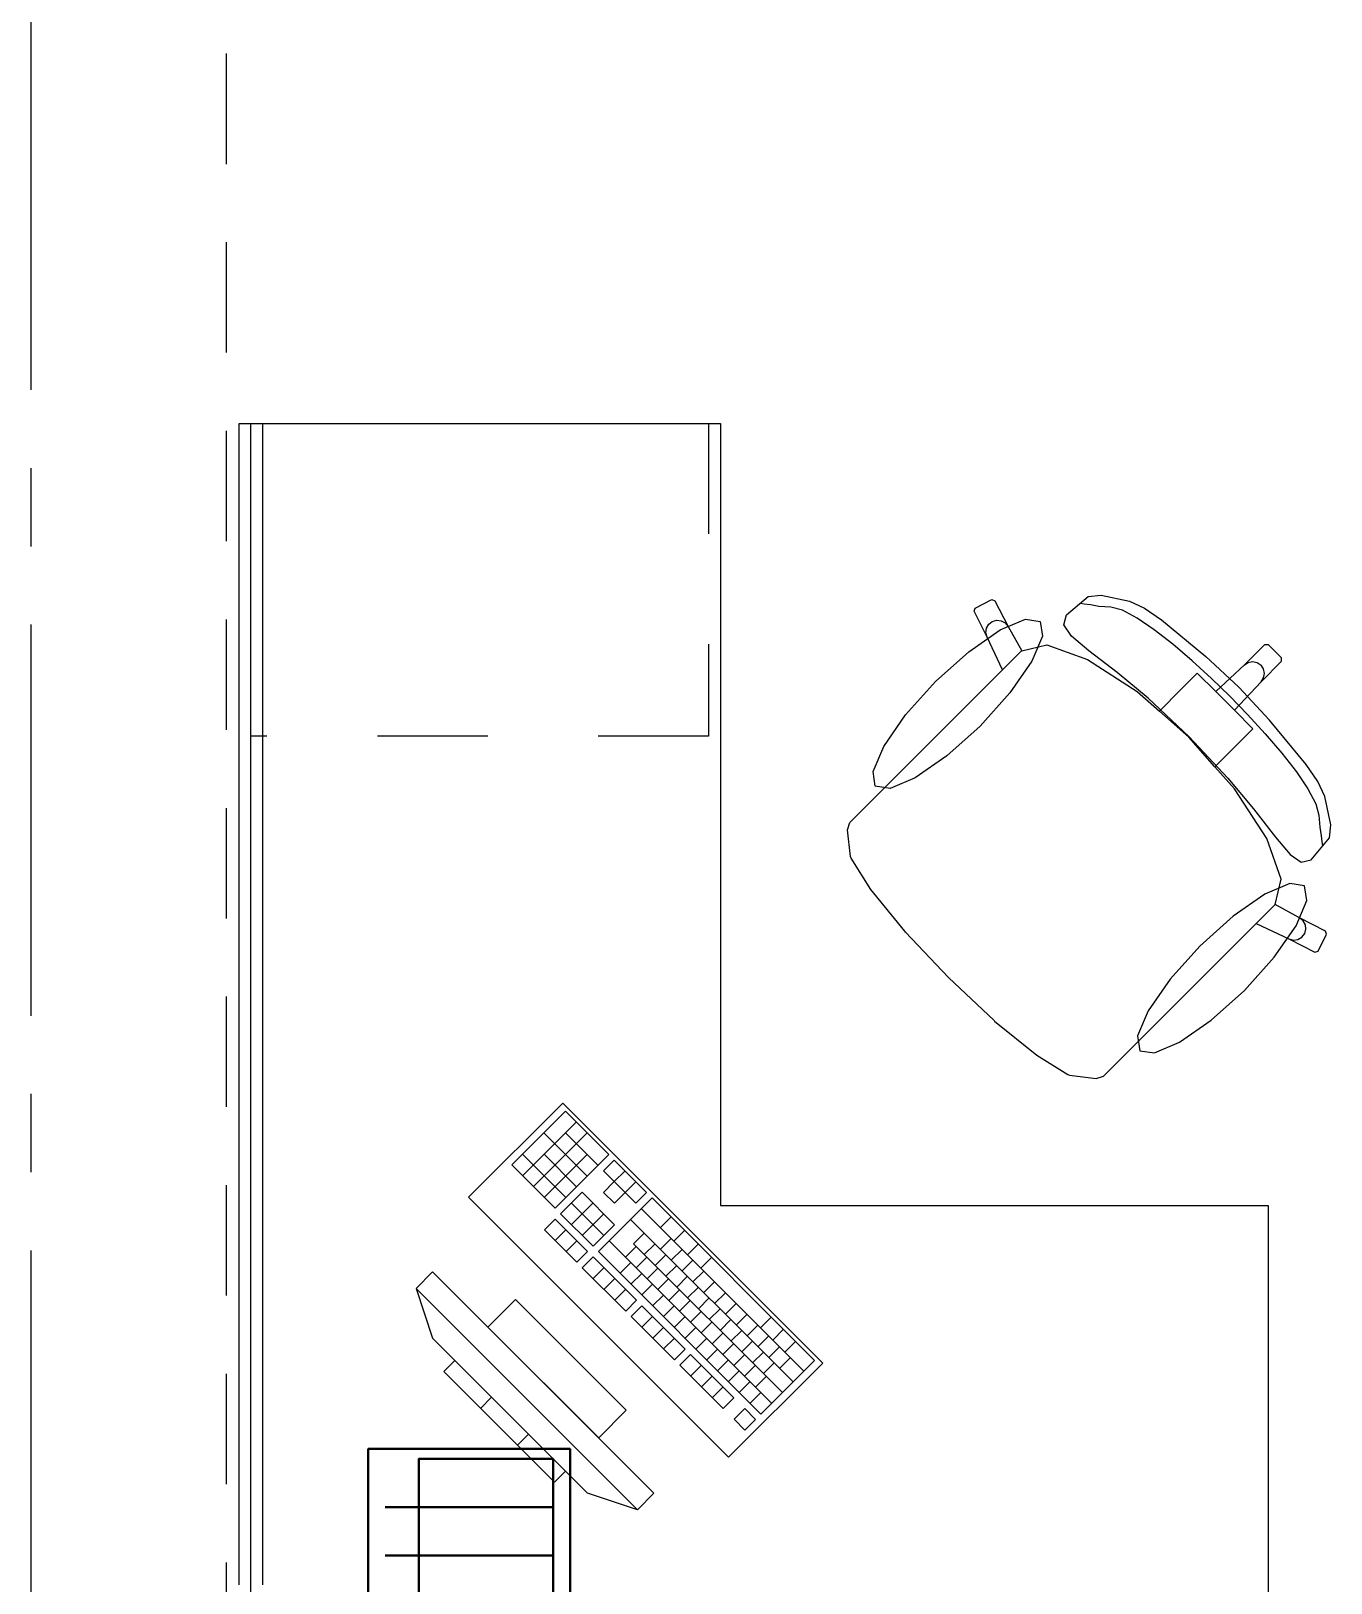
# Model space of a CAD drawing. Header units: inches. Extents: x -19 to 5698, y -728 to 92.
# Drawn here: x 286.82 to 288.481, y 14.325 to 16.309 of the extents above; entities that cross this region are included whole.
import ezdxf

# ---------------------------------------------------------------- set-up
doc = ezdxf.new("R2010")
doc.units = ezdxf.units.IN
doc.header["$MEASUREMENT"] = 0
for name, pattern in [('HIDDEN', [0.375, 0.25, -0.125]), ('Hidden Line', [0.195611, 0.141111, -0.0545]), ('Punto & Raya', [0.65, 0.5, -0.075, 0, -0.075]), ('Rayas', [0.282222, 0.141111, -0.141111])]:
    doc.linetypes.add(name, pattern=pattern)
doc.layers.get('0').update_dxf_attribs({"color": 61})
doc.layers.add('00 conduct tomacorr', color=120, linetype='HIDDEN', lineweight=30)
for name, color, linetype in [('02 _ ARQ _ ALB _ Ejes Generales', 251, 'Continuous'), ('08 _ STR _ EXT _ 09 Vigas', 251, 'Continuous'), ('Interior - Mobiliario', 7, 'Continuous')]:
    doc.layers.add(name, color=color, linetype=linetype)

# ---------------------------------------------------------------- blocks, each defined once
blk = doc.blocks.new('CAJA POP UP 6 MODULOS')
at = {"layer": '00 conduct tomacorr', "linetype": 'Continuous'}
for p, q in [((-0.095, -0.165), (-0.095, -0.0151)), ((-0.052, -0.165), (-0.052, -0.0151)), ((0.052, -0.165), (0.052, -0.0151)), ((0.095, -0.165), (0.095, -0.0151)), ((0, -0.165), (0, -0.18))]:
    blk.add_line(p, q, dxfattribs=at)
for points in [[(-0.147, 0), (0.147, 0), (0.147, -0.18), (-0.147, -0.18)], [(0, 0), (0.147, 0), (0.147, -0.18), (0, -0.18)]]:
    blk.add_lwpolyline(points, close=True, dxfattribs=at)
for points in [[(-0.138, -0.045), (-0.009, -0.045), (-0.009, -0.165), (-0.138, -0.165), (-0.138, -0.045)], [(0.009, -0.045), (0.138, -0.045), (0.138, -0.165), (0.009, -0.165), (0.009, -0.045)]]:
    blk.add_lwpolyline(points, dxfattribs=at)
at = {"color": 1, "insert": (-0.1807, -0.168), "char_height": 0.05, "attachment_point": 1, "rotation": 180}
blk.add_mtext_dynamic_manual_height_columns('{\\fVerdana|b0|i0|c0|p34;2T}', width=0.000481, gutter_width=0.1561, heights=[0], dxfattribs=at)

msp = doc.modelspace()

# ---------------------------------------------------------------- linework, layer by layer
at = {"layer": '02 _ ARQ _ ALB _ Ejes Generales', "color": 251, "linetype": 'Punto & Raya', "lineweight": 13, "true_color": 0x636466}
msp.add_line((286.82, 3.05), (286.82, 44.9), dxfattribs=at)
at = {"layer": '08 _ STR _ EXT _ 09 Vigas', "color": 251, "linetype": 'Hidden Line', "lineweight": 13, "true_color": 0x636466}
msp.add_line((287.07, 7.7), (287.07, 16.9), dxfattribs=at)
at = {"layer": 'Interior - Mobiliario', "color": 175, "linetype": 'Continuous', "lineweight": 13}
for p, q in [((287.086, 15.8073), (287.116, 15.8073)), ((287.086, 14.3223), (287.086, 15.8073)), ((287.116, 15.8073), (287.116, 14.3223)), ((288.0265, 15.5711), (288.0478, 15.582)), ((288.0478, 15.582), (288.0519, 15.5806)), ((288.0519, 15.5806), (288.0689, 15.5475)), ((288.1432, 15.5626), (288.1711, 15.5858)), ((288.1658, 15.5762), (288.1613, 15.577)), ((288.1739, 15.5754), (288.1658, 15.5762)), ((288.1711, 15.5858), (288.1879, 15.5877)), ((288.1846, 15.5733), (288.1739, 15.5754)), ((288.1879, 15.5877), (288.224, 15.5799)), ((288.224, 15.5799), (288.2432, 15.5709)), ((288.0252, 15.5671), (288.0265, 15.5711)), ((288.0421, 15.534), (288.0252, 15.5671)), ((288.0486, 15.5542), (288.0542, 15.5557)), ((288.0542, 15.5557), (288.0601, 15.555)), ((288.1398, 15.5497), (288.1432, 15.5626)), ((288.2, 15.5722), (288.1846, 15.5733)), ((288.2148, 15.5683), (288.2, 15.5722)), ((288.2336, 15.5583), (288.2148, 15.5683)), ((288.2554, 15.5435), (288.2336, 15.5583)), ((288.2432, 15.5709), (288.2649, 15.556)), ((288.2649, 15.556), (288.3216, 15.5092)), ((288.0405, 15.5396), (288.0412, 15.5455)), ((288.0421, 15.534), (288.0405, 15.5396)), ((288.0412, 15.5455), (288.044, 15.5506)), ((288.044, 15.5506), (288.0486, 15.5542)), ((288.0601, 15.555), (288.0652, 15.5521)), ((288.0652, 15.5521), (288.0689, 15.5475)), ((288.0689, 15.5475), (288.0862, 15.5165)), ((288.1498, 15.5354), (288.1398, 15.5497)), ((288.2792, 15.5249), (288.2554, 15.5435)), ((288.0617, 15.4922), (288.0421, 15.534)), ((288.0859, 15.5165), (288.0617, 15.4922)), ((288.0859, 15.5165), (288.0862, 15.5165)), ((288.0862, 15.5165), (288.1181, 15.524)), ((288.1181, 15.524), (288.1701, 15.5056)), ((288.1721, 15.5167), (288.1498, 15.5354)), ((288.2083, 15.4888), (288.1721, 15.5167)), ((288.304, 15.5037), (288.2792, 15.5249)), ((288.3707, 15.4984), (288.3968, 15.5244)), ((288.3968, 15.5244), (288.4011, 15.5244)), ((288.4011, 15.5244), (288.4096, 15.5159)), ((288.4182, 15.5074), (288.4096, 15.5159)), ((288.1701, 15.5056), (288.2339, 15.4643)), ((288.3286, 15.4812), (288.304, 15.5037)), ((288.3216, 15.5092), (288.3638, 15.4701)), ((288.3342, 15.4644), (288.3707, 15.4984)), ((288.3707, 15.4984), (288.3756, 15.5016)), ((288.3756, 15.5016), (288.3813, 15.5027)), ((288.3813, 15.5027), (288.3871, 15.5015)), ((288.3871, 15.5015), (288.392, 15.4983)), ((288.3953, 15.4934), (288.392, 15.4983)), ((288.3921, 15.477), (288.4182, 15.5031)), ((288.4182, 15.5031), (288.4182, 15.5074)), ((287.9139, 15.3444), (288.0617, 15.4922)), ((288.2476, 15.4561), (288.2083, 15.4888)), ((288.2894, 15.4669), (288.3106, 15.488)), ((288.3106, 15.488), (288.3342, 15.4644)), ((288.3521, 15.4584), (288.3286, 15.4812)), ((288.3581, 15.4405), (288.3921, 15.477)), ((288.3921, 15.477), (288.3953, 15.4819)), ((288.3964, 15.4876), (288.3953, 15.4934)), ((288.3953, 15.4819), (288.3964, 15.4876)), ((288.2339, 15.4643), (288.2621, 15.4395)), ((288.3004, 15.4066), (288.2476, 15.4561)), ((288.2621, 15.4395), (288.2894, 15.4669)), ((288.3342, 15.4644), (288.3462, 15.4524)), ((288.3521, 15.4584), (288.3749, 15.4349)), ((288.4029, 15.4279), (288.3638, 15.4701)), ((288.2621, 15.4395), (288.2999, 15.4062)), ((288.3581, 15.4405), (288.3462, 15.4524)), ((288.3817, 15.4169), (288.3581, 15.4405)), ((288.3606, 15.3957), (288.3817, 15.4169)), ((288.3749, 15.4349), (288.3975, 15.4103)), ((288.4498, 15.3712), (288.4029, 15.4279)), ((288.3332, 15.3683), (288.2999, 15.4062)), ((288.3004, 15.4066), (288.3498, 15.3539)), ((288.3975, 15.4103), (288.4186, 15.3855)), ((288.3332, 15.3683), (288.3606, 15.3957)), ((288.4186, 15.3855), (288.4372, 15.3617)), ((288.358, 15.3402), (288.3332, 15.3683)), ((288.4372, 15.3617), (288.452, 15.3399)), ((288.4647, 15.3495), (288.4498, 15.3712)), ((287.8883, 15.3189), (287.9139, 15.3444)), ((288.3498, 15.3539), (288.3826, 15.3146)), ((288.3993, 15.2764), (288.358, 15.3402)), ((288.452, 15.3399), (288.462, 15.321)), ((288.4736, 15.3303), (288.4647, 15.3495)), ((287.8664, 15.2969), (287.8883, 15.3189)), ((288.462, 15.321), (288.4659, 15.3063)), ((288.4814, 15.2941), (288.4736, 15.3303)), ((288.3826, 15.3146), (288.4105, 15.2784)), ((288.4659, 15.3063), (288.4671, 15.2909)), ((287.8635, 15.2876), (287.8664, 15.2969)), ((287.8675, 15.2537), (287.8635, 15.2876)), ((288.4105, 15.2784), (288.4291, 15.2561)), ((288.4671, 15.2909), (288.4691, 15.2801)), ((288.4691, 15.2801), (288.4699, 15.2721)), ((288.4795, 15.2774), (288.4814, 15.2941)), ((288.4177, 15.2244), (288.3993, 15.2764)), ((288.4563, 15.2495), (288.4795, 15.2774)), ((288.4699, 15.2721), (288.4707, 15.2676)), ((287.8684, 15.2516), (287.8675, 15.2537)), ((287.8933, 15.2115), (287.8684, 15.2516)), ((288.4291, 15.2561), (288.4434, 15.2461)), ((288.4434, 15.2461), (288.4563, 15.2495)), ((288.4102, 15.1924), (288.4177, 15.2244)), ((287.9369, 15.1579), (287.8933, 15.2115)), ((288.4102, 15.1922), (288.386, 15.168)), ((288.4102, 15.1922), (288.4102, 15.1924)), ((288.4412, 15.1751), (288.4102, 15.1924)), ((288.2381, 15.0201), (288.386, 15.168)), ((288.386, 15.168), (288.4277, 15.1484)), ((288.4459, 15.1715), (288.4412, 15.1751)), ((288.4743, 15.1581), (288.4412, 15.1751)), ((288.4488, 15.1663), (288.4459, 15.1715)), ((288.4479, 15.1549), (288.4495, 15.1605)), ((288.4495, 15.1605), (288.4488, 15.1663)), ((287.9376, 15.157), (287.9369, 15.1579)), ((287.9924, 15.0987), (287.9376, 15.157)), ((288.4277, 15.1484), (288.4334, 15.1468)), ((288.4277, 15.1484), (288.4608, 15.1314)), ((288.4334, 15.1468), (288.4392, 15.1475)), ((288.4392, 15.1475), (288.4443, 15.1503)), ((288.4443, 15.1503), (288.4479, 15.1549)), ((288.4649, 15.1327), (288.4757, 15.1541)), ((288.4757, 15.1541), (288.4743, 15.1581)), ((288.4608, 15.1314), (288.4649, 15.1327)), ((287.9924, 15.0987), (288.0508, 15.0439)), ((288.0508, 15.0439), (288.0516, 15.0432)), ((288.0516, 15.0432), (288.1053, 14.9996)), ((288.2126, 14.9946), (288.2381, 15.0201)), ((288.1053, 14.9996), (288.1453, 14.9747)), ((288.1906, 14.9727), (288.2126, 14.9946)), ((288.1453, 14.9747), (288.1474, 14.9738)), ((288.1474, 14.9738), (288.1813, 14.9698)), ((288.1813, 14.9698), (288.1906, 14.9727)), ((287.503, 14.9278), (287.4344, 14.8592)), ((287.5584, 14.8724), (287.503, 14.9278)), ((287.5168, 14.9139), (287.4483, 14.8453)), ((287.5307, 14.9001), (287.4621, 14.8315)), ((287.531, 14.8449), (287.4756, 14.9003)), ((287.5447, 14.8587), (287.5031, 14.9002)), ((287.5035, 14.8175), (287.4481, 14.8729)), ((287.5172, 14.8312), (287.4757, 14.8728)), ((287.5308, 14.8725), (287.476, 14.8176)), ((287.4898, 14.8038), (287.5584, 14.8724)), ((287.5653, 14.8654), (287.5516, 14.8517)), ((287.6068, 14.8239), (287.5653, 14.8654)), ((287.4344, 14.8592), (287.4898, 14.8038)), ((287.5516, 14.8517), (287.5654, 14.8379)), ((287.5792, 14.8516), (287.5654, 14.8379)), ((287.5242, 14.8243), (287.4967, 14.7969)), ((287.5657, 14.7828), (287.5242, 14.8243)), ((287.5654, 14.8379), (287.5517, 14.8242)), ((287.5517, 14.8242), (287.5656, 14.8103)), ((287.5793, 14.824), (287.5654, 14.8379)), ((287.5656, 14.8103), (287.5793, 14.824)), ((287.593, 14.8377), (287.5793, 14.824)), ((287.5793, 14.824), (287.5931, 14.8102)), ((287.5931, 14.8102), (287.6068, 14.8239)), ((287.552, 14.769), (287.5104, 14.8106)), ((287.538, 14.8105), (287.5106, 14.783)), ((287.6138, 14.817), (287.5452, 14.7484)), ((287.8078, 14.5956), (287.6001, 14.8033)), ((287.8215, 14.6093), (287.6138, 14.817)), ((287.4899, 14.79), (287.4762, 14.7763)), ((287.5314, 14.7485), (287.4899, 14.79)), ((287.4967, 14.7969), (287.5383, 14.7553)), ((287.5519, 14.7966), (287.5244, 14.7692)), ((287.5383, 14.7553), (287.5657, 14.7828)), ((287.7941, 14.5818), (287.5863, 14.7895)), ((287.638, 14.7927), (287.6243, 14.779)), ((287.4762, 14.7763), (287.5177, 14.7348)), ((287.5037, 14.7762), (287.49, 14.7625)), ((287.5176, 14.7623), (287.5039, 14.7486)), ((287.7666, 14.5544), (287.5589, 14.7621)), ((287.6037, 14.7722), (287.5899, 14.7585)), ((287.6381, 14.7652), (287.6244, 14.7515)), ((287.6553, 14.7754), (287.6416, 14.7617)), ((287.5177, 14.7348), (287.5314, 14.7485)), ((287.5452, 14.7484), (287.7529, 14.5407)), ((287.5934, 14.7551), (287.5797, 14.7414)), ((287.7803, 14.5681), (287.5899, 14.7585)), ((287.6175, 14.7584), (287.6038, 14.7447)), ((287.6313, 14.7445), (287.6176, 14.7308)), ((287.652, 14.7513), (287.6383, 14.7376)), ((287.6726, 14.7581), (287.6589, 14.7444)), ((287.3333, 14.7224), (287.3121, 14.7012)), ((287.6162, 14.4396), (287.3333, 14.7224)), ((287.5383, 14.7416), (287.5246, 14.7278)), ((287.5246, 14.7278), (287.58, 14.6724)), ((287.5937, 14.6862), (287.5383, 14.7416)), ((287.5522, 14.7277), (287.5385, 14.714)), ((287.5866, 14.7344), (287.5729, 14.7207)), ((287.6072, 14.7412), (287.5935, 14.7275)), ((287.6211, 14.7274), (287.6074, 14.7137)), ((287.6452, 14.7307), (287.6315, 14.717)), ((287.6658, 14.7375), (287.6521, 14.7238)), ((287.6797, 14.7236), (287.666, 14.7099)), ((287.6899, 14.7408), (287.6762, 14.7271)), ((287.566, 14.7139), (287.5523, 14.7001)), ((287.6005, 14.7206), (287.5867, 14.7069)), ((287.6143, 14.7067), (287.6006, 14.693)), ((287.6349, 14.7135), (287.6212, 14.6998)), ((287.659, 14.7169), (287.6453, 14.7031)), ((287.6729, 14.703), (287.6592, 14.6893)), ((287.6935, 14.7098), (287.6798, 14.6961)), ((287.3121, 14.7012), (287.595, 14.4184)), ((287.3121, 14.7012), (287.3333, 14.6376)), ((287.4394, 14.6871), (287.404, 14.6517)), ((287.5808, 14.5457), (287.4394, 14.6871)), ((287.5799, 14.7), (287.5662, 14.6863)), ((287.58, 14.6724), (287.5937, 14.6862)), ((287.6282, 14.6929), (287.6144, 14.6792)), ((287.6488, 14.6997), (287.6351, 14.686)), ((287.6626, 14.6858), (287.6489, 14.6721)), ((287.6867, 14.6892), (287.673, 14.6754)), ((287.7074, 14.6959), (287.6937, 14.6822)), ((287.6007, 14.6792), (287.5869, 14.6655)), ((287.5869, 14.6655), (287.6423, 14.6101)), ((287.656, 14.6238), (287.6007, 14.6792)), ((287.6145, 14.6654), (287.6008, 14.6517)), ((287.642, 14.679), (287.6283, 14.6653)), ((287.6558, 14.6652), (287.6421, 14.6515)), ((287.6765, 14.672), (287.6628, 14.6583)), ((287.7006, 14.6753), (287.6869, 14.6616)), ((287.7212, 14.6821), (287.7075, 14.6684)), ((287.7351, 14.6683), (287.7214, 14.6545)), ((287.7661, 14.6647), (287.7524, 14.6509)), ((287.404, 14.6517), (287.5455, 14.5103)), ((287.6284, 14.6515), (287.6146, 14.6378)), ((287.6697, 14.6513), (287.656, 14.6376)), ((287.6903, 14.6581), (287.6766, 14.6444)), ((287.7042, 14.6443), (287.6905, 14.6306)), ((287.7144, 14.6615), (287.7007, 14.6477)), ((287.7283, 14.6476), (287.7146, 14.6339)), ((287.7489, 14.6544), (287.7352, 14.6407)), ((287.7817, 14.6491), (287.768, 14.6354)), ((287.5313, 14.4396), (287.3333, 14.6376)), ((287.6422, 14.6377), (287.6285, 14.624)), ((287.6423, 14.6101), (287.656, 14.6238)), ((287.6835, 14.6375), (287.6698, 14.6238)), ((287.6974, 14.6236), (287.6837, 14.6099)), ((287.718, 14.6304), (287.7043, 14.6167)), ((287.7421, 14.6338), (287.7284, 14.6201)), ((287.7628, 14.6406), (287.7491, 14.6268)), ((287.7766, 14.6267), (287.7629, 14.613)), ((287.7972, 14.6335), (287.7835, 14.6198)), ((287.3616, 14.6093), (287.3475, 14.5952)), ((287.503, 14.4679), (287.3616, 14.6093)), ((287.663, 14.6169), (287.6493, 14.6032)), ((287.6493, 14.6032), (287.7046, 14.5478)), ((287.7184, 14.5615), (287.663, 14.6169)), ((287.6768, 14.6031), (287.6631, 14.5894)), ((287.7112, 14.6098), (287.6975, 14.5961)), ((287.7319, 14.6166), (287.7182, 14.6029)), ((287.756, 14.6199), (287.7423, 14.6062)), ((287.7529, 14.5407), (287.8215, 14.6093)), ((287.7698, 14.6061), (287.7561, 14.5924)), ((287.7905, 14.6129), (287.7767, 14.5991)), ((287.3475, 14.5952), (287.4889, 14.4537)), ((287.6907, 14.5892), (287.677, 14.5755)), ((287.7251, 14.596), (287.7114, 14.5822)), ((287.7457, 14.6027), (287.732, 14.589)), ((287.7596, 14.5889), (287.7459, 14.5752)), ((287.7045, 14.5754), (287.6908, 14.5617)), ((287.7389, 14.5821), (287.7252, 14.5684)), ((287.7528, 14.5683), (287.7391, 14.5545)), ((287.4087, 14.5622), (287.3946, 14.548)), ((287.5455, 14.5103), (287.5808, 14.5457)), ((287.7046, 14.5478), (287.7184, 14.5615)), ((287.7322, 14.5477), (287.7185, 14.534)), ((287.7461, 14.5338), (287.7322, 14.5477)), ((287.7185, 14.534), (287.7323, 14.5201)), ((287.7323, 14.5201), (287.7461, 14.5338)), ((287.4559, 14.515), (287.4417, 14.5009)), ((287.4889, 14.4537), (287.503, 14.4679)), ((287.595, 14.4184), (287.5313, 14.4396)), ((287.595, 14.4184), (287.6162, 14.4396))]:
    msp.add_line(p, q, dxfattribs=at)
at = {"layer": 'Interior - Mobiliario', "color": 175, "linetype": 'Rayas', "lineweight": 13}
for p, q in [((287.686, 15.8073), (287.686, 15.4073)), ((287.686, 15.4073), (287.101, 15.4073))]:
    msp.add_line(p, q, dxfattribs=at)
at = {"layer": 'Interior - Mobiliario', "color": 175, "linetype": 'Continuous', "lineweight": 13, "flags": 128}
for points in [[(287.101, 14.3073), (287.101, 15.8073), (287.701, 15.8073), (287.701, 14.8073), (288.401, 14.8073), (288.401, 14.3073)], [(287.9759, 15.4771), (288.0184, 15.5153), (288.0588, 15.5433), (288.0909, 15.5569), (288.1098, 15.554), (288.1126, 15.5351), (288.099, 15.5031), (288.071, 15.4627), (288.0329, 15.4202), (287.9904, 15.3821), (287.95, 15.354), (287.9179, 15.3404), (287.899, 15.3433), (287.8962, 15.3622), (287.9098, 15.3943), (287.9378, 15.4347)], [(288.3709, 15.0822), (288.409, 15.1247), (288.437, 15.1651), (288.4506, 15.1971), (288.4478, 15.216), (288.4289, 15.2189), (288.3968, 15.2053), (288.3564, 15.1773), (288.3139, 15.1391), (288.2758, 15.0966), (288.2478, 15.0563), (288.2342, 15.0242), (288.237, 15.0053), (288.256, 15.0024), (288.288, 15.016), (288.3284, 15.0441)], [(287.7116, 14.4856), (287.8318, 14.6058), (287.4995, 14.9381), (287.3793, 14.8179)]]:
    msp.add_lwpolyline(points, close=True, dxfattribs=at)

# ---------------------------------------------------------------- block references
at = {"layer": '00 conduct tomacorr', "xscale": 1.432830642179531, "yscale": 1.432830642179531, "zscale": 1.432830642179531, "rotation": 89.99999999999997}
msp.add_blockref('CAJA POP UP 6 MODULOS', (287.251, 14.2856, -0.0007), dxfattribs=at)

doc.saveas('drawing.dxf')
